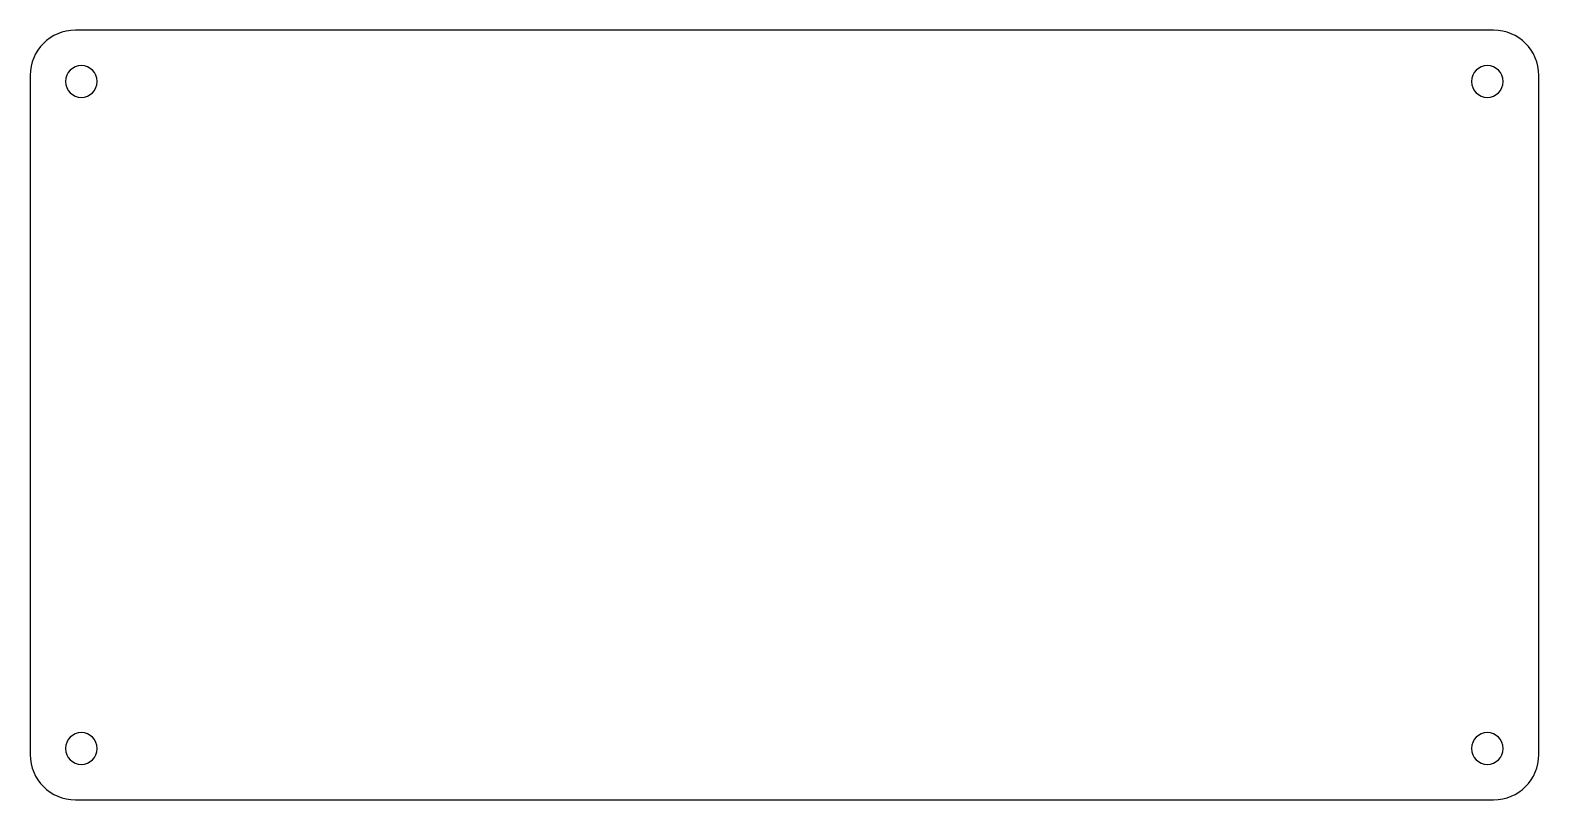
# Model space of a CAD drawing. Header units: millimetres. Extents: x 19 to 119, y 81 to 132.
import ezdxf

# ---------------------------------------------------------------- set-up
doc = ezdxf.new("R2010")
doc.units = ezdxf.units.MM
doc.layers.get('0').update_dxf_attribs({"linetype": 'CONTINUOUS'})

msp = doc.modelspace()

# ---------------------------------------------------------------- linework, layer by layer
msp.add_lwpolyline([(21.61, 80.8), (115.61, 80.8, 0.414213), (118.61, 83.8), (118.61, 128.8, 0.414213), (115.61, 131.8), (21.61, 131.8, 0.414213), (18.61, 128.8), (18.61, 83.8, 0.414213)], format="xyb", close=True)
at = {"extrusion": (0, 0, -1)}
for centre in [(-22, 128.4), (-115.2, 128.4), (-22, 84.2), (-115.2, 84.2)]:
    msp.add_circle(centre, 1.05, dxfattribs=at)

doc.saveas('drawing.dxf')
